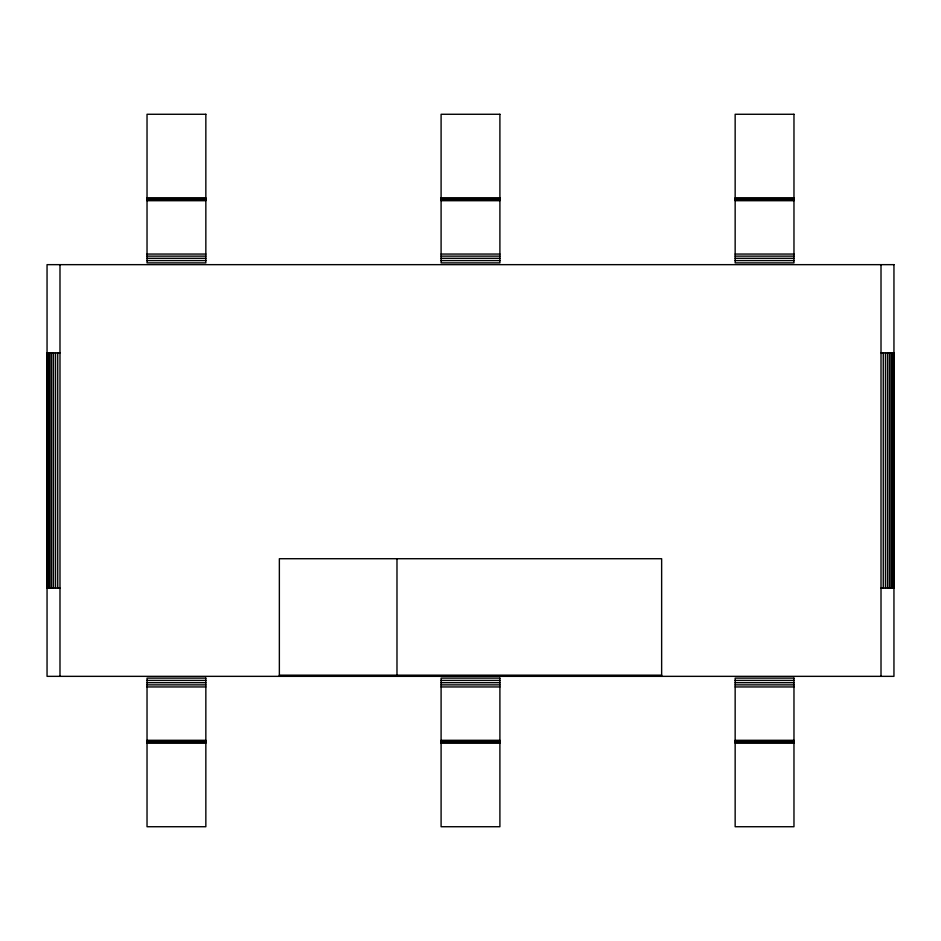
<?xml version="1.0" encoding="UTF-8"?>
<svg xmlns="http://www.w3.org/2000/svg" width="941" height="941" viewBox="0 0 941 941"><rect width="100%" height="100%" fill="white"/><g stroke="black" fill="none" stroke-linecap="round" stroke-linejoin="round"><path stroke-width="1.41" d="M147.031 197.763L205.844 197.763M441.094 197.763L499.906 197.763M735.156 197.763L793.969 197.763M147.031 198.774L205.844 198.774M441.094 198.774L499.906 198.774M735.156 198.774L793.969 198.774M147.031 199.774L205.844 199.774M441.094 199.774L499.906 199.774M735.156 199.774L793.969 199.774M147.031 200.704L205.844 200.704M441.094 200.704L499.906 200.704M735.156 200.704L793.969 200.704M147.031 254.058L205.844 254.058M441.094 254.058L499.906 254.058M735.156 254.058L793.969 254.058M147.031 256.128L205.844 256.128M441.094 256.128L499.906 256.128M735.156 256.128L793.969 256.128M147.031 258.305L205.844 258.305M441.094 258.305L499.906 258.305M735.156 258.305L793.969 258.305M147.031 260.575L205.844 260.575M441.094 260.575L499.906 260.575M735.156 260.575L793.969 260.575M47.05 352.875L59.989 352.875M881.011 352.875L893.95 352.875M47.05 588.125L59.989 588.125M881.011 588.125L893.95 588.125M279.359 675.168L661.641 675.168M147.031 680.425L205.844 680.425M441.094 680.425L499.906 680.425M735.156 680.425L793.969 680.425M147.031 682.696L205.844 682.696M441.094 682.696L499.906 682.696M735.156 682.696L793.969 682.696M147.031 684.872L205.844 684.872M441.094 684.872L499.906 684.872M735.156 684.872L793.969 684.872M147.031 686.942L205.844 686.942M441.094 686.942L499.906 686.942M735.156 686.942L793.969 686.942M147.031 740.296L205.844 740.296M441.094 740.296L499.906 740.296M735.156 740.296L793.969 740.296M147.031 741.226L205.844 741.226M441.094 741.226L499.906 741.226M735.156 741.226L793.969 741.226M147.031 742.226L205.844 742.226M441.094 742.226L499.906 742.226M735.156 742.226L793.969 742.226M147.031 743.237L205.844 743.237M441.094 743.237L499.906 743.237M735.156 743.237L793.969 743.237M893.75 352.875L893.75 588.125M893.174 352.875L893.174 588.125M892.221 352.875L892.221 588.125M890.927 352.875L890.927 588.125M889.327 352.875L889.327 588.125M887.481 352.875L887.481 588.125M885.434 352.875L885.434 588.125M883.258 352.875L883.258 588.125M881.011 264.656L881.011 676.344M661.641 676.344L661.641 558.719L279.359 558.719L279.359 676.344M396.984 558.719L396.984 675.168M59.989 264.656L59.989 676.344M57.742 352.875L57.742 588.125M55.566 352.875L55.566 588.125M53.519 352.875L53.519 588.125M51.673 352.875L51.673 588.125M50.073 352.875L50.073 588.125M48.779 352.875L48.779 588.125M47.826 352.875L47.826 588.125M47.25 352.875L47.25 588.125M205.844 114.273L147.031 114.273L147.031 262.88L205.844 262.88L205.844 114.273M499.906 114.273L441.094 114.273L441.094 262.88L499.906 262.88L499.906 114.273M793.969 114.273L735.156 114.273L735.156 262.88L793.969 262.88L793.969 114.273M893.95 264.656L47.05 264.656L47.05 676.344L893.95 676.344L893.95 264.656M205.844 678.12L147.031 678.12L147.031 826.727L205.844 826.727L205.844 678.12M499.906 678.12L441.094 678.12L441.094 826.727L499.906 826.727L499.906 678.12M793.969 678.12L735.156 678.12L735.156 826.727L793.969 826.727L793.969 678.12"/></g></svg>
